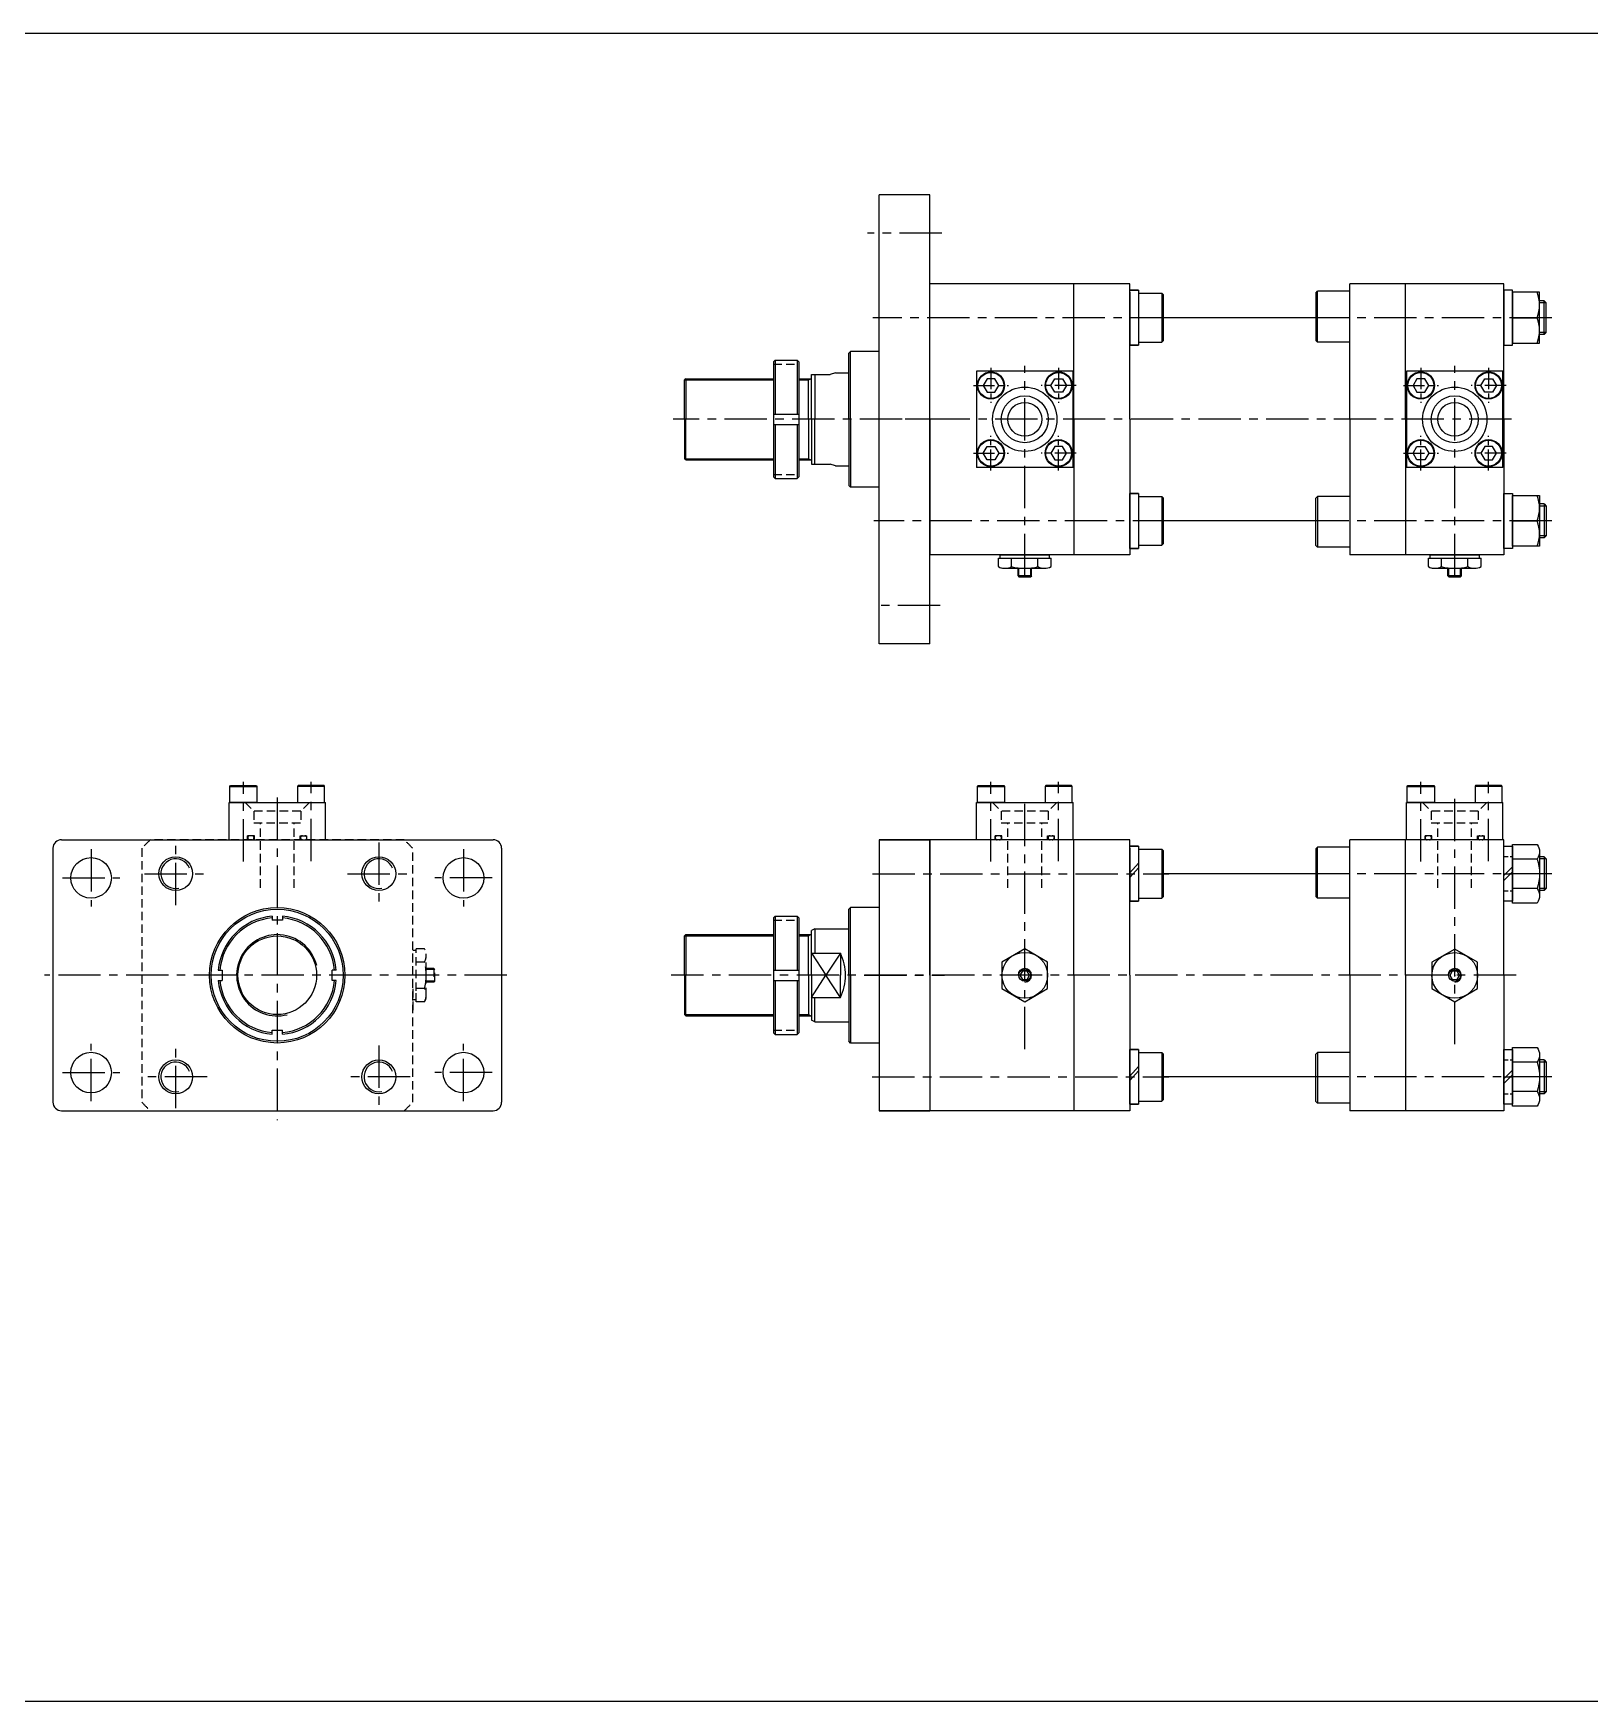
# Model space of a CAD drawing. Extents: x -819 to 9283, y 0 to 5329.
# Drawn here: x 3441 to 4360, y 3208 to 4193 of the extents above; entities that cross this region are included whole.
import ezdxf

# ---------------------------------------------------------------- set-up
doc = ezdxf.new("R2010")
doc.units = 0
doc.header["$LTSCALE"] = 10
doc.header["$MEASUREMENT"] = 0
for name, pattern in [('CENTER', [2, 1.25, -0.25, 0.25, -0.25]), ('CENTERX2', [4, 2.5, -0.5, 0.5, -0.5]), ('HIDDEN', [0.375, 0.25, -0.125]), ('HIDDENX2', [0.75, 0.5, -0.25])]:
    doc.linetypes.add(name, pattern=pattern)
doc.layers.get('0').update_dxf_attribs({"linetype": 'CONTINUOUS'})
doc.layers.get('DEFPOINTS').update_dxf_attribs({"linetype": 'CONTINUOUS'})
for name, color, linetype in [('CEN', 1, 'CENTERX2'), ('CENTER', 1, 'CENTER'), ('HID', 2, 'HIDDENX2'), ('HIDDEN', 2, 'HIDDEN'), ('ML', 7, 'CONTINUOUS')]:
    doc.layers.add(name, color=color, linetype=linetype)

msp = doc.modelspace()

# ---------------------------------------------------------------- linework, layer by layer
for p, q in [((5585.06, 4193.45), (0, 4193.45)), ((5585.06, 3208.25), (0, 3208.25))]:
    msp.add_line(p, q)
at = {"color": 7, "linetype": 'Continuous'}
for p, q in [((4010.69, 3878.51), (4010.69, 3883.53)), ((4010.69, 3883.53), (4017.02, 3883.53)), ((4011.69, 3883.53), (4011.69, 3885.53)), ((4011.69, 3885.53), (4040.86, 3885.53)), ((4017.02, 3883.53), (4041.86, 3883.53)), ((4018.48, 3878.51), (4018.48, 3883.53)), ((4034.07, 3878.51), (4034.07, 3883.53)), ((4040.86, 3883.53), (4040.86, 3885.53)), ((4041.86, 3878.51), (4041.86, 3883.53)), ((4264.69, 3878.51), (4264.69, 3883.53)), ((4264.69, 3883.53), (4271.02, 3883.53)), ((4265.69, 3883.53), (4265.69, 3885.53)), ((4265.69, 3885.53), (4294.86, 3885.53)), ((4271.02, 3883.53), (4295.86, 3883.53)), ((4272.48, 3878.51), (4272.48, 3883.53)), ((4288.07, 3878.51), (4288.07, 3883.53)), ((4294.86, 3883.53), (4294.86, 3885.53)), ((4295.86, 3878.51), (4295.86, 3883.53)), ((4013.86, 3877.53), (4038.69, 3877.53)), ((4022.27, 3877.78), (4022.27, 3877.79)), ((4022.27, 3873.03), (4022.27, 3877.53)), ((4022.27, 3873.03), (4022.77, 3872.53)), ((4030.27, 3873.03), (4022.27, 3873.03)), ((4022.77, 3872.53), (4029.77, 3872.53)), ((4030.27, 3873.03), (4029.77, 3872.53)), ((4030.27, 3873.03), (4030.27, 3877.53)), ((4267.86, 3877.53), (4292.69, 3877.53)), ((4276.27, 3877.78), (4276.27, 3877.79)), ((4276.27, 3873.03), (4276.27, 3877.53)), ((4276.27, 3873.03), (4276.77, 3872.53)), ((4284.27, 3873.03), (4276.27, 3873.03)), ((4276.77, 3872.53), (4283.77, 3872.53)), ((4284.27, 3873.03), (4283.77, 3872.53)), ((4284.27, 3873.03), (4284.27, 3877.53))]:
    msp.add_line(p, q, dxfattribs=at)
for points in [[(4012.77, 3629.41), (4026.27, 3621.61), (4039.77, 3629.41), (4039.77, 3645), (4026.27, 3652.79), (4012.77, 3645)], [(4266.77, 3629.33), (4280.27, 3621.53), (4293.77, 3629.33), (4293.77, 3644.92), (4280.27, 3652.71), (4266.77, 3644.92)], [(4024.83, 3639.7), (4023.39, 3637.2), (4024.83, 3634.7), (4027.72, 3634.7), (4029.16, 3637.2), (4027.72, 3639.7)], [(4278.83, 3639.62), (4277.39, 3637.12), (4278.83, 3634.62), (4281.72, 3634.62), (4283.16, 3637.12), (4281.72, 3639.62)]]:
    msp.add_lwpolyline(points, close=True, dxfattribs=at)
for centre, radius in [((4026.27, 3637.2), 13.5), ((4280.27, 3637.12), 13.5), ((4026.27, 3637.2), 3.5), ((4280.27, 3637.12), 3.5)]:
    msp.add_circle(centre, radius, dxfattribs=at)
for centre, radius, start, end in [((4013.86, 3883.15), 5.62, 235.61575, 270), ((4014.58, 3885.75), 8.22, 241.70064, 298.29936), ((4026.27, 3908.88), 31.35, 255.61718, 270.01407), ((4026.28, 3908.88), 31.35, 269.98593, 284.38282), ((4037.97, 3885.75), 8.22, 241.70064, 298.29936), ((4267.86, 3883.15), 5.62, 235.61575, 270), ((4268.58, 3885.75), 8.22, 241.70064, 298.29936), ((4280.27, 3908.88), 31.35, 255.61718, 270.01407), ((4280.28, 3908.88), 31.35, 269.98593, 284.38282), ((4291.97, 3885.75), 8.22, 241.70064, 298.29936)]:
    msp.add_arc(centre, radius, start, end, dxfattribs=at)
at = {"layer": 'CEN'}
for p, q in [((3977.27, 4075.53), (3933.35, 4075.53)), ((4113.59, 4025.53), (3936.53, 4025.53)), ((4337.7, 4025.53), (4189.53, 4025.53)), ((4026.27, 3872.98), (4026.27, 3997.08)), ((4280.27, 3872.98), (4280.27, 3997.08)), ((4313.86, 3965.53), (3818.6, 3965.53)), ((3980.52, 3965.53), (3930.65, 3965.53)), ((4115.02, 3905.53), (3937.1, 3905.53)), ((4337.7, 3905.53), (4189.53, 3905.53)), ((3976.35, 3855.53), (3936.55, 3855.53)), ((3564.67, 3704.38), (3564.67, 3751.47)), ((3604.67, 3704.65), (3604.67, 3751.47)), ((4006.27, 3704.38), (4006.27, 3751.47)), ((4046.27, 3704.65), (4046.27, 3751.47)), ((4260.27, 3704.38), (4260.27, 3751.47)), ((4300.27, 3704.65), (4300.27, 3751.47)), ((3584.67, 3742.11), (3584.67, 3551.61)), ((4026.27, 3593.48), (4026.27, 3742.47)), ((4280.27, 3596.47), (4280.27, 3742.47)), ((3524.67, 3678.7), (3524.67, 3715.71)), ((3644.67, 3715.71), (3644.67, 3678.7)), ((3474.67, 3711.64), (3474.67, 3677.76)), ((3694.67, 3711.64), (3694.67, 3677.76)), ((3457.73, 3694.7), (3491.61, 3694.7)), ((3506.17, 3697.2), (3543.18, 3697.2)), ((3626.17, 3697.2), (3663.18, 3697.2)), ((3711.61, 3694.7), (3677.73, 3694.7)), ((3936.27, 3697.2), (4111.47, 3697.2)), ((4337.7, 3697.2), (4189.53, 3697.2)), ((3720.33, 3637.2), (3447.14, 3637.2)), ((4316.53, 3637.2), (3817.34, 3637.2)), ((3931.35, 3637.2), (3978.86, 3637.2)), ((4280.27, 3637.2), (4280.27, 3637.28)), ((4280.27, 3637.2), (4280.27, 3637.12)), ((3474.67, 3562.76), (3474.67, 3596.64)), ((3694.67, 3562.76), (3694.67, 3596.64)), ((3524.67, 3558.7), (3524.67, 3595.71)), ((3644.67, 3595.71), (3644.67, 3558.7)), ((3457.73, 3579.7), (3491.61, 3579.7)), ((3543.18, 3577.2), (3506.17, 3577.2)), ((3663.18, 3577.2), (3626.17, 3577.2)), ((3711.61, 3579.7), (3677.73, 3579.7)), ((3936.07, 3577.2), (4111.47, 3577.2)), ((4337.7, 3577.2), (4189.53, 3577.2))]:
    msp.add_line(p, q, dxfattribs=at)
at = {"layer": 'CENTER'}
for p, q in [((4330.46, 4025.53), (4314.28, 4025.53)), ((4006.27, 3995.84), (4006.27, 3975.22)), ((4046.27, 3995.84), (4046.27, 3975.22)), ((4260.27, 3995.84), (4260.27, 3975.22)), ((4300.27, 3995.84), (4300.27, 3975.22)), ((3995.96, 3985.53), (4016.59, 3985.53)), ((4056.59, 3985.53), (4035.96, 3985.53)), ((4249.96, 3985.53), (4270.59, 3985.53)), ((4310.59, 3985.53), (4289.96, 3985.53)), ((4006.27, 3935.22), (4006.27, 3955.84)), ((4046.27, 3935.22), (4046.27, 3955.84)), ((4260.27, 3935.22), (4260.27, 3955.84)), ((4300.27, 3935.22), (4300.27, 3955.84)), ((3995.96, 3945.53), (4016.59, 3945.53)), ((4056.59, 3945.53), (4035.96, 3945.53)), ((4249.96, 3945.53), (4270.59, 3945.53)), ((4310.59, 3945.53), (4289.96, 3945.53)), ((4330.46, 3905.53), (4314.28, 3905.53)), ((4309.18, 3697.2), (4314.46, 3697.2)), ((4330.46, 3697.2), (4314.28, 3697.2)), ((4309.18, 3577.2), (4314.46, 3577.2)), ((4330.46, 3577.2), (4314.28, 3577.2))]:
    msp.add_line(p, q, dxfattribs=at)
at = {"layer": 'DEFPOINTS', "color": 0, "linetype": 'ByBlock'}
msp.add_point((3900.27, 3610.7), dxfattribs=at)
at = {"layer": 'HID'}
for p, q in [((3877.74, 3998.03), (3892.74, 3998.03)), ((3877.74, 3933.03), (3892.74, 3933.03)), ((3565.67, 3739.2), (3570.82, 3734.05)), ((3598.52, 3734.05), (3570.82, 3734.05)), ((3570.82, 3734.05), (3570.82, 3727.2)), ((3603.67, 3739.2), (3598.52, 3734.05)), ((3598.52, 3734.05), (3598.52, 3727.2)), ((4007.27, 3739.2), (4012.42, 3734.05)), ((4040.12, 3734.05), (4012.42, 3734.05)), ((4012.42, 3734.05), (4012.42, 3727.2)), ((4045.27, 3739.2), (4040.12, 3734.05)), ((4040.12, 3734.05), (4040.12, 3727.2)), ((4261.27, 3739.2), (4266.42, 3734.05)), ((4294.12, 3734.05), (4266.42, 3734.05)), ((4266.42, 3734.05), (4266.42, 3727.2)), ((4299.27, 3739.2), (4294.12, 3734.05)), ((4294.12, 3734.05), (4294.12, 3727.2)), ((3570.82, 3727.2), (3598.52, 3727.2)), ((3574.67, 3688.87), (3574.67, 3727.2)), ((3594.67, 3688.87), (3594.67, 3727.2)), ((4012.42, 3727.2), (4040.12, 3727.2)), ((4016.27, 3688.87), (4016.27, 3727.2)), ((4036.27, 3688.87), (4036.27, 3727.2)), ((4266.42, 3727.2), (4294.12, 3727.2)), ((4270.27, 3688.87), (4270.27, 3727.2)), ((4290.27, 3688.87), (4290.27, 3727.2)), ((3659.64, 3717.2), (3509.7, 3717.2)), ((3567.17, 3717.2), (3567.17, 3719.6)), ((3571.17, 3719.6), (3567.17, 3719.6)), ((3571.17, 3717.2), (3571.17, 3719.6)), ((3598.17, 3717.2), (3598.17, 3719.6)), ((3598.17, 3719.6), (3602.17, 3719.6)), ((3602.17, 3717.2), (3602.17, 3719.6)), ((4008.77, 3717.2), (4008.77, 3719.6)), ((4012.77, 3719.6), (4008.77, 3719.6)), ((4012.77, 3717.2), (4012.77, 3719.6)), ((4039.77, 3717.2), (4039.77, 3719.6)), ((4039.77, 3719.6), (4043.77, 3719.6)), ((4043.77, 3717.2), (4043.77, 3719.6)), ((4262.77, 3717.2), (4262.77, 3719.6)), ((4266.77, 3719.6), (4262.77, 3719.6)), ((4266.77, 3717.2), (4266.77, 3719.6)), ((4293.77, 3717.2), (4293.77, 3719.6)), ((4293.77, 3719.6), (4297.77, 3719.6)), ((4297.77, 3717.2), (4297.77, 3719.6)), ((3504.67, 3712.17), (3504.67, 3562.23)), ((3664.67, 3562.23), (3664.67, 3712.17)), ((3877.74, 3669.7), (3892.74, 3669.7)), ((3664.67, 3622.61), (3664.67, 3651.79)), ((3666.67, 3651.79), (3664.67, 3651.79)), ((3671.69, 3652.79), (3666.67, 3652.79)), ((3666.67, 3627.95), (3666.67, 3652.79)), ((3672.67, 3624.79), (3672.67, 3649.62)), ((3671.69, 3645), (3666.67, 3645)), ((3677.17, 3641.2), (3672.42, 3641.2)), ((3677.67, 3640.7), (3672.48, 3640.7)), ((3677.17, 3641.2), (3677.67, 3640.7)), ((3677.17, 3641.2), (3677.17, 3633.2)), ((3677.67, 3633.7), (3677.67, 3640.7)), ((3664.67, 3629.15), (3664.67, 3615.2)), ((3664.67, 3629.15), (3664.67, 3615.2)), ((3671.69, 3629.41), (3666.67, 3629.41)), ((3666.67, 3621.61), (3666.67, 3627.95)), ((3677.17, 3633.2), (3672.41, 3633.2)), ((3677.67, 3633.7), (3672.47, 3633.7)), ((3677.17, 3633.2), (3677.67, 3633.7)), ((3666.67, 3622.61), (3664.67, 3622.61)), ((3671.69, 3621.61), (3666.67, 3621.61)), ((3877.74, 3604.7), (3892.74, 3604.7)), ((3509.7, 3557.2), (3659.64, 3557.2))]:
    msp.add_line(p, q, dxfattribs=at)
for centre, radius, start, end in [((3584.67, 3637.2), 109.64, 133.14042, 136.85958), ((3568.4, 3718.4), 1.2, 90, 270), ((3569.74, 3718.4), 1.2, 270, 90), ((3599.6, 3718.4), 1.2, 90, 270), ((3600.94, 3718.4), 1.2, 270, 90), ((3584.67, 3637.2), 109.64, 43.14042, 46.85958), ((4010.01, 3718.4), 1.2, 90, 270), ((4011.35, 3718.4), 1.2, 270, 90), ((4041.2, 3718.4), 1.2, 90, 270), ((4042.54, 3718.4), 1.2, 270, 90), ((4264.01, 3718.4), 1.2, 90, 270), ((4265.35, 3718.4), 1.2, 270, 90), ((4295.2, 3718.4), 1.2, 90, 270), ((4296.54, 3718.4), 1.2, 270, 90), ((3664.45, 3648.89), 8.22, 331.70064, 28.29936), ((3641.32, 3637.21), 31.35, 359.98593, 14.38282), ((3641.32, 3637.19), 31.35, 345.61718, 0.01407), ((3664.45, 3625.51), 8.22, 331.70064, 28.29936), ((3667.05, 3624.79), 5.62, 325.61575, 0), ((3584.67, 3637.2), 109.64, 223.14042, 226.85958), ((3584.67, 3637.2), 109.64, 313.14042, 316.85958)]:
    msp.add_arc(centre, radius, start, end, dxfattribs=at)
at = {"layer": 'HIDDEN'}
for p, q in [((4309.27, 3707.3), (4314.37, 3707.3)), ((4309.27, 3687.1), (4314.37, 3687.1)), ((4309.27, 3587.3), (4314.37, 3587.3)), ((4309.27, 3567.1), (4314.37, 3567.1))]:
    msp.add_line(p, q, dxfattribs=at)
at = {"layer": 'ML'}
for p, q in [((3970.27, 4098.03), (3940.27, 4098.03)), ((3940.27, 3833.03), (3940.27, 4098.03)), ((3970.27, 3833.03), (3970.27, 4098.03)), ((3970.27, 3965.53), (3970.27, 4045.53)), ((4088.27, 4045.53), (3970.27, 4045.53)), ((4055.27, 3965.53), (4055.27, 4045.53)), ((4088.27, 3965.53), (4088.27, 4045.53)), ((4088.27, 4009.33), (4088.27, 4041.73)), ((4088.27, 4041.73), (4093.37, 4041.73)), ((4093.37, 4041.73), (4088.27, 4041.73)), ((4088.27, 4041.73), (4093.37, 4041.73)), ((4088.27, 4041.73), (4093.37, 4041.73)), ((4088.27, 4040.53), (4088.27, 4010.53)), ((4088.27, 4039.95), (4088.27, 4009.95)), ((4088.27, 4039.95), (4088.27, 4009.95)), ((4093.37, 4041.73), (4093.37, 4009.33)), ((4093.37, 4039.95), (4107.27, 4039.95)), ((4107.27, 4039.95), (4107.27, 4011.11)), ((4108.27, 4038.95), (4107.27, 4039.95)), ((4198.27, 4040.11), (4199.27, 4041.11)), ((4198.27, 4040.11), (4198.27, 4012.11)), ((4218.27, 4041.11), (4199.27, 4041.11)), ((4199.27, 4011.11), (4199.27, 4041.11)), ((4218.27, 3965.53), (4218.27, 4045.53)), ((4309.27, 4045.53), (4218.27, 4045.53)), ((4309.27, 4045.53), (4218.27, 4045.53)), ((4251.27, 3965.53), (4251.27, 4045.53)), ((4309.27, 3965.53), (4309.27, 4045.53)), ((4309.27, 4041.73), (4309.27, 4009.33)), ((4314.37, 4041.73), (4309.27, 4041.73)), ((4314.37, 4009.33), (4314.37, 4041.73)), ((4314.37, 4040.53), (4314.37, 4010.53)), ((4330.37, 4040.53), (4314.37, 4040.53)), ((4330.37, 4010.53), (4330.37, 4040.53)), ((4108.27, 4012.11), (4108.27, 4038.95)), ((4333.02, 4035.53), (4330.37, 4035.53)), ((4333.02, 4015.53), (4333.02, 4035.53)), ((4333.02, 4035.53), (4334.27, 4034.28)), ((4334.27, 4016.78), (4334.27, 4034.28)), ((4198.27, 4025.53), (4113.37, 4025.53)), ((4314.37, 4025.53), (4329.03, 4025.53)), ((4093.37, 4011.11), (4107.27, 4011.11)), ((4108.27, 4012.11), (4107.27, 4011.11)), ((4198.27, 4012.11), (4199.27, 4011.11)), ((4218.27, 4011.11), (4199.27, 4011.11)), ((4314.37, 4010.53), (4330.37, 4010.53)), ((4333.02, 4015.53), (4330.37, 4015.53)), ((4333.02, 4015.53), (4334.27, 4016.78)), ((3878.74, 4000.53), (3877.74, 3999.53)), ((3878.74, 4000.53), (3878.74, 3968.53)), ((3878.74, 4000.53), (3891.74, 4000.53)), ((3891.74, 4000.53), (3891.74, 3968.53)), ((3891.74, 4000.53), (3892.74, 3999.53)), ((3923.27, 4005.53), (3922.27, 4004.53)), ((3922.27, 3965.53), (3922.27, 4004.53)), ((3922.27, 3965.53), (3922.27, 4004.53)), ((3923.27, 3965.53), (3923.27, 4005.53)), ((3940.27, 4005.53), (3923.27, 4005.53)), ((3923.27, 3965.53), (3923.27, 4005.53)), ((4093.37, 4009.33), (4088.27, 4009.33)), ((4088.27, 4009.33), (4093.37, 4009.33)), ((4088.27, 4009.33), (4093.37, 4009.33)), ((4088.27, 4009.33), (4093.37, 4009.33)), ((4093.37, 4009.33), (4088.27, 4009.33)), ((4088.27, 4009.33), (4093.37, 4009.33)), ((4088.27, 4009.33), (4093.37, 4009.33)), ((4309.27, 4009.33), (4314.37, 4009.33)), ((3877.74, 3999.53), (3877.74, 3931.53)), ((3892.74, 3999.53), (3892.74, 3931.53)), ((3900.27, 3965.53), (3900.27, 3992.03)), ((3900.27, 3992.03), (3911.38, 3992.03)), ((3902.27, 3992.03), (3902.27, 3965.53)), ((3914.38, 3993.03), (3911.38, 3992.03)), ((3914.38, 3993.03), (3922.27, 3993.03)), ((4054.77, 3994.03), (3997.77, 3994.03)), ((3997.77, 3994.03), (3997.77, 3937.03)), ((4054.77, 3937.03), (4054.77, 3994.03)), ((4308.77, 3994.03), (4251.77, 3994.03)), ((4251.77, 3994.03), (4251.77, 3937.03)), ((4308.77, 3937.03), (4308.77, 3994.03)), ((3826.02, 3989.53), (3825.27, 3988.78)), ((3825.27, 3965.53), (3825.27, 3988.78)), ((3826.02, 3989.53), (3826.02, 3965.53)), ((3826.02, 3989.53), (3877.74, 3989.53)), ((3892.74, 3989.53), (3900.27, 3989.53)), ((3898.59, 3965.53), (3898.59, 3989.53)), ((3825.27, 3965.53), (3825.27, 3942.28)), ((3826.02, 3941.53), (3826.02, 3965.53)), ((3877.74, 3968.53), (3892.74, 3968.53)), ((3877.74, 3962.53), (3892.74, 3962.53)), ((3878.74, 3962.53), (3878.74, 3930.53)), ((3891.74, 3962.53), (3891.74, 3930.53)), ((3898.59, 3965.53), (3898.59, 3941.53)), ((3900.27, 3965.53), (3900.27, 3939.03)), ((3902.27, 3939.03), (3902.27, 3965.53)), ((3922.27, 3965.53), (3922.27, 3926.53)), ((3922.27, 3965.53), (3922.27, 3926.53)), ((3923.27, 3965.53), (3923.27, 3925.53)), ((3923.27, 3965.53), (3923.27, 3925.53)), ((3970.27, 3965.53), (3970.27, 3885.53)), ((4055.27, 3965.53), (4055.27, 3885.53)), ((4088.27, 3965.53), (4088.27, 3885.53)), ((4218.27, 3965.53), (4218.27, 3885.53)), ((4251.27, 3965.53), (4251.27, 3885.53)), ((4309.27, 3965.53), (4309.27, 3885.53)), ((3826.02, 3941.53), (3825.27, 3942.28)), ((3826.02, 3941.53), (3877.74, 3941.53)), ((3892.74, 3941.53), (3900.27, 3941.53)), ((3877.74, 3931.53), (3878.74, 3930.53)), ((3892.74, 3931.53), (3891.74, 3930.53)), ((3900.27, 3939.03), (3911.38, 3939.03)), ((3914.38, 3938.03), (3911.38, 3939.03)), ((3914.38, 3938.03), (3922.27, 3938.03)), ((3914.38, 3938.03), (3922.27, 3938.03)), ((4054.77, 3937.03), (3997.77, 3937.03)), ((4308.77, 3937.03), (4251.77, 3937.03)), ((3878.74, 3930.53), (3891.74, 3930.53)), ((3923.27, 3925.53), (3922.27, 3926.53)), ((3940.27, 3925.53), (3923.27, 3925.53)), ((4088.27, 3889.33), (4088.27, 3921.73)), ((4088.27, 3921.73), (4093.37, 3921.73)), ((4093.37, 3921.73), (4088.27, 3921.73)), ((4088.27, 3921.73), (4093.37, 3921.73)), ((4088.27, 3921.73), (4093.37, 3921.73)), ((4093.37, 3921.73), (4093.37, 3889.33)), ((4309.27, 3921.73), (4314.37, 3921.73)), ((4309.27, 3889.33), (4309.27, 3921.73)), ((4314.37, 3921.73), (4314.37, 3889.33)), ((4088.27, 3920.53), (4088.27, 3890.53)), ((4088.27, 3919.95), (4088.27, 3889.95)), ((4088.27, 3919.95), (4088.27, 3889.95)), ((4093.37, 3919.95), (4107.27, 3919.95)), ((4107.27, 3919.95), (4107.27, 3891.11)), ((4108.27, 3918.95), (4107.27, 3919.95)), ((4108.27, 3892.11), (4108.27, 3918.95)), ((4198.27, 3918.95), (4199.27, 3919.95)), ((4198.27, 3890.95), (4198.27, 3918.95)), ((4218.27, 3919.95), (4199.27, 3919.95)), ((4199.27, 3919.95), (4199.27, 3889.95)), ((4314.37, 3920.53), (4330.37, 3920.53)), ((4314.37, 3890.53), (4314.37, 3920.53)), ((4330.37, 3920.53), (4330.37, 3890.53)), ((4333.02, 3915.53), (4330.37, 3915.53)), ((4333.02, 3915.53), (4334.27, 3914.28)), ((4333.02, 3915.53), (4333.02, 3895.53)), ((4334.27, 3914.28), (4334.27, 3896.78)), ((4198.27, 3905.53), (4108.27, 3905.53)), ((4314.37, 3905.53), (4329.03, 3905.53)), ((4108.27, 3892.11), (4107.27, 3891.11)), ((4333.02, 3895.53), (4330.37, 3895.53)), ((4333.02, 3895.53), (4334.27, 3896.78)), ((4088.27, 3885.53), (3970.27, 3885.53)), ((4093.37, 3889.33), (4088.27, 3889.33)), ((4088.27, 3889.33), (4093.37, 3889.33)), ((4088.27, 3889.33), (4093.37, 3889.33)), ((4088.27, 3889.33), (4093.37, 3889.33)), ((4093.37, 3889.33), (4088.27, 3889.33)), ((4088.27, 3889.33), (4093.37, 3889.33)), ((4088.27, 3889.33), (4093.37, 3889.33)), ((4093.37, 3891.11), (4107.27, 3891.11)), ((4198.27, 3890.95), (4199.27, 3889.95)), ((4218.27, 3889.95), (4199.27, 3889.95)), ((4309.27, 3885.53), (4218.27, 3885.53)), ((4314.37, 3889.33), (4309.27, 3889.33)), ((4330.37, 3890.53), (4314.37, 3890.53)), ((3970.27, 3833.03), (3940.27, 3833.03)), ((3556.67, 3748.6), (3557.02, 3749.2)), ((3556.67, 3748.6), (3572.67, 3748.6)), ((3556.67, 3739.2), (3556.67, 3748.6)), ((3557.02, 3749.2), (3572.33, 3749.2)), ((3572.33, 3749.2), (3572.67, 3748.6)), ((3572.67, 3748.6), (3572.67, 3739.2)), ((3597.02, 3749.2), (3596.67, 3748.6)), ((3612.67, 3748.6), (3596.67, 3748.6)), ((3596.67, 3748.6), (3596.67, 3739.2)), ((3612.33, 3749.2), (3597.02, 3749.2)), ((3612.67, 3748.6), (3612.33, 3749.2)), ((3612.67, 3739.2), (3612.67, 3748.6)), ((3998.27, 3748.6), (3998.62, 3749.2)), ((3998.27, 3748.6), (4014.27, 3748.6)), ((3998.27, 3739.2), (3998.27, 3748.6)), ((3998.62, 3749.2), (4013.93, 3749.2)), ((4013.93, 3749.2), (4014.27, 3748.6)), ((4014.27, 3748.6), (4014.27, 3739.2)), ((4038.62, 3749.2), (4038.27, 3748.6)), ((4054.27, 3748.6), (4038.27, 3748.6)), ((4038.27, 3748.6), (4038.27, 3739.2)), ((4053.93, 3749.2), (4038.62, 3749.2)), ((4054.27, 3748.6), (4053.93, 3749.2)), ((4054.27, 3739.2), (4054.27, 3748.6)), ((4252.27, 3748.6), (4252.62, 3749.2)), ((4252.27, 3748.6), (4268.27, 3748.6)), ((4252.27, 3739.2), (4252.27, 3748.6)), ((4252.62, 3749.2), (4267.93, 3749.2)), ((4267.93, 3749.2), (4268.27, 3748.6)), ((4268.27, 3748.6), (4268.27, 3739.2)), ((4292.62, 3749.2), (4292.27, 3748.6)), ((4308.27, 3748.6), (4292.27, 3748.6)), ((4292.27, 3748.6), (4292.27, 3739.2)), ((4307.93, 3749.2), (4292.62, 3749.2)), ((4308.27, 3748.6), (4307.93, 3749.2)), ((4308.27, 3739.2), (4308.27, 3748.6)), ((3556.17, 3739.2), (3613.17, 3739.2)), ((3556.17, 3717.2), (3556.17, 3739.2)), ((3572.67, 3739.2), (3556.67, 3739.2)), ((3613.17, 3717.2), (3613.17, 3739.2)), ((3997.77, 3739.2), (4054.77, 3739.2)), ((3997.77, 3717.2), (3997.77, 3739.2)), ((4014.27, 3739.2), (3998.27, 3739.2)), ((4054.77, 3717.2), (4054.77, 3739.2)), ((4251.77, 3739.2), (4308.77, 3739.2)), ((4251.77, 3717.2), (4251.77, 3739.2)), ((4268.27, 3739.2), (4252.27, 3739.2)), ((4308.77, 3717.2), (4308.77, 3739.2)), ((3457.17, 3717.2), (3712.17, 3717.2)), ((4088.27, 3717.2), (3940.27, 3717.2)), ((3940.27, 3717.2), (3940.27, 3557.2)), ((3940.27, 3717.2), (3970.27, 3717.2)), ((3970.27, 3637.2), (3970.27, 3717.2)), ((3970.27, 3717.2), (3970.27, 3557.2)), ((4055.27, 3637.2), (4055.27, 3717.2)), ((4088.27, 3637.2), (4088.27, 3717.2)), ((4309.27, 3717.2), (4218.27, 3717.2)), ((4218.27, 3637.2), (4218.27, 3717.2)), ((4309.27, 3717.2), (4218.27, 3717.2)), ((4251.27, 3637.2), (4251.27, 3717.2)), ((4309.27, 3637.2), (4309.27, 3717.2)), ((3452.17, 3712.2), (3452.17, 3562.2)), ((3717.17, 3712.2), (3717.17, 3562.2)), ((4088.27, 3681), (4088.27, 3713.4)), ((4088.27, 3713.4), (4093.37, 3713.4)), ((4093.37, 3713.4), (4088.27, 3713.4)), ((4088.27, 3713.4), (4093.37, 3713.4)), ((4088.27, 3713.4), (4093.37, 3713.4)), ((4088.27, 3712.2), (4088.27, 3682.2)), ((4088.27, 3711.62), (4088.27, 3681.62)), ((4088.27, 3711.62), (4088.27, 3681.62)), ((4088.27, 3711.62), (4088.27, 3681.62)), ((4088.27, 3711.62), (4088.27, 3681.62)), ((4093.37, 3713.4), (4093.37, 3681)), ((4093.37, 3711.62), (4107.27, 3711.62)), ((4107.27, 3711.62), (4107.27, 3682.78)), ((4108.27, 3710.62), (4107.27, 3711.62)), ((4108.27, 3683.78), (4108.27, 3710.62)), ((4198.27, 3711.78), (4199.27, 3712.78)), ((4198.27, 3711.78), (4198.27, 3683.78)), ((4218.27, 3712.78), (4199.27, 3712.78)), ((4199.27, 3682.78), (4199.27, 3712.78)), ((4329.03, 3705.86), (4314.37, 3705.86)), ((4330.37, 3710.19), (4330.37, 3684.21)), ((4333.02, 3707.2), (4330.37, 3707.2)), ((4333.02, 3707.2), (4333.02, 3687.2)), ((4333.02, 3707.2), (4334.27, 3705.95)), ((4334.27, 3705.95), (4334.27, 3688.45)), ((4093.37, 3703.38), (4088.27, 3697.63)), ((4093.37, 3700.73), (4088.27, 3694.98)), ((4198.27, 3697.2), (4108.27, 3697.2)), ((4309.27, 3696.1), (4314.37, 3701.2)), ((4309.27, 3693.21), (4314.37, 3698.31)), ((4329.03, 3688.54), (4314.37, 3688.54)), ((4333.02, 3687.2), (4330.37, 3687.2)), ((4333.02, 3687.2), (4334.27, 3688.45)), ((3923.27, 3677.2), (3922.27, 3676.2)), ((3922.27, 3637.2), (3922.27, 3676.2)), ((3940.27, 3677.2), (3923.27, 3677.2)), ((3923.27, 3637.2), (3923.27, 3677.2)), ((4093.37, 3681), (4088.27, 3681)), ((4088.27, 3681), (4093.37, 3681)), ((4088.27, 3681), (4093.37, 3681)), ((4088.27, 3681), (4093.37, 3681)), ((4093.37, 3681), (4088.27, 3681)), ((4088.27, 3681), (4093.37, 3681)), ((4088.27, 3681), (4093.37, 3681)), ((4093.37, 3682.78), (4107.27, 3682.78)), ((4108.27, 3683.78), (4107.27, 3682.78)), ((4198.27, 3683.78), (4199.27, 3682.78)), ((4218.27, 3682.78), (4199.27, 3682.78)), ((3581.67, 3672.07), (3581.67, 3669.7)), ((3587.67, 3669.7), (3581.67, 3669.7)), ((3587.67, 3672.07), (3587.67, 3669.7)), ((3878.74, 3672.2), (3877.74, 3671.2)), ((3877.74, 3671.2), (3877.74, 3603.2)), ((3878.74, 3672.2), (3891.74, 3672.2)), ((3878.74, 3672.2), (3878.74, 3640.2)), ((3891.74, 3672.2), (3892.74, 3671.2)), ((3891.74, 3672.2), (3891.74, 3640.2)), ((3892.74, 3671.2), (3892.74, 3603.2)), ((3826.02, 3661.2), (3825.27, 3660.45)), ((3825.27, 3637.2), (3825.27, 3660.45)), ((3826.02, 3661.2), (3877.74, 3661.2)), ((3826.02, 3661.2), (3826.02, 3637.2)), ((3892.74, 3661.2), (3900.27, 3661.2)), ((3898.59, 3637.2), (3898.59, 3661.2)), ((3902.27, 3664.7), (3900.27, 3663.7)), ((3900.27, 3637.2), (3900.27, 3663.7)), ((3902.27, 3664.7), (3902.27, 3650.33)), ((3902.27, 3664.7), (3922.27, 3664.7)), ((3900.27, 3650.33), (3917.38, 3650.33)), ((3917.38, 3650.33), (3917.38, 3637.2)), ((3549.8, 3640.2), (3552.17, 3640.2)), ((3552.17, 3640.2), (3552.17, 3634.2)), ((3619.54, 3640.2), (3617.17, 3640.2)), ((3617.17, 3634.2), (3617.17, 3640.2)), ((3825.27, 3637.2), (3825.27, 3613.95)), ((3826.02, 3613.2), (3826.02, 3637.2)), ((3877.74, 3640.2), (3892.74, 3640.2)), ((3898.59, 3637.2), (3898.59, 3613.2)), ((3900.27, 3637.2), (3900.27, 3610.7)), ((3917.38, 3624.08), (3917.38, 3637.2)), ((3922.27, 3637.2), (3922.27, 3598.2)), ((3923.27, 3637.2), (3923.27, 3597.2)), ((3970.27, 3637.2), (3970.27, 3557.2)), ((4055.27, 3637.2), (4055.27, 3557.2)), ((4088.27, 3637.2), (4088.27, 3557.2)), ((4218.27, 3637.2), (4218.27, 3557.2)), ((4251.27, 3637.2), (4251.27, 3557.2)), ((4309.27, 3637.2), (4309.27, 3557.2)), ((3549.8, 3634.2), (3552.17, 3634.2)), ((3619.54, 3634.2), (3617.17, 3634.2)), ((3877.74, 3634.2), (3892.74, 3634.2)), ((3878.74, 3634.2), (3878.74, 3602.2)), ((3891.74, 3634.2), (3891.74, 3602.2)), ((3900.27, 3624.08), (3917.38, 3624.08)), ((3902.27, 3609.7), (3902.27, 3624.08)), ((3826.02, 3613.2), (3825.27, 3613.95)), ((3826.02, 3613.2), (3877.74, 3613.2)), ((3892.74, 3613.2), (3900.27, 3613.2)), ((3902.27, 3609.7), (3900.27, 3610.7)), ((3902.27, 3609.7), (3922.27, 3609.7)), ((3581.67, 3602.33), (3581.67, 3604.7)), ((3581.67, 3604.7), (3587.67, 3604.7)), ((3587.67, 3602.33), (3587.67, 3604.7)), ((3877.74, 3603.2), (3878.74, 3602.2)), ((3878.74, 3602.2), (3891.74, 3602.2)), ((3892.74, 3603.2), (3891.74, 3602.2)), ((3923.27, 3597.2), (3922.27, 3598.2)), ((3940.27, 3597.2), (3923.27, 3597.2)), ((4088.27, 3561), (4088.27, 3593.4)), ((4088.27, 3593.4), (4093.37, 3593.4)), ((4093.37, 3593.4), (4088.27, 3593.4)), ((4088.27, 3593.4), (4093.37, 3593.4)), ((4088.27, 3593.4), (4093.37, 3593.4)), ((4088.27, 3592.2), (4088.27, 3562.2)), ((4088.27, 3591.62), (4088.27, 3561.62)), ((4088.27, 3591.62), (4088.27, 3561.62)), ((4088.27, 3591.62), (4088.27, 3561.62)), ((4093.37, 3593.4), (4093.37, 3561)), ((4093.37, 3591.62), (4107.27, 3591.62)), ((4093.37, 3591.62), (4107.27, 3591.62)), ((4107.27, 3591.62), (4107.27, 3562.78)), ((4108.27, 3590.62), (4107.27, 3591.62)), ((4107.27, 3591.62), (4107.27, 3562.78)), ((4108.27, 3590.62), (4107.27, 3591.62)), ((4108.27, 3563.78), (4108.27, 3590.62)), ((4108.27, 3563.78), (4108.27, 3590.62)), ((4198.27, 3590.62), (4199.27, 3591.62)), ((4198.27, 3562.62), (4198.27, 3590.62)), ((4218.27, 3591.62), (4199.27, 3591.62)), ((4199.27, 3591.62), (4199.27, 3561.62)), ((4330.37, 3590.19), (4330.37, 3564.21)), ((4333.02, 3587.2), (4330.37, 3587.2)), ((4333.02, 3587.2), (4333.02, 3567.2)), ((4333.02, 3587.2), (4334.27, 3585.95)), ((4093.37, 3583.38), (4088.27, 3577.63)), ((4093.37, 3580.73), (4088.27, 3574.98)), ((4198.27, 3577.2), (4108.27, 3577.2)), ((4309.27, 3576.1), (4314.37, 3581.2)), ((4309.27, 3573.21), (4314.37, 3578.31)), ((4329.03, 3585.86), (4314.37, 3585.86)), ((4334.27, 3585.95), (4334.27, 3568.45)), ((4329.03, 3568.54), (4314.37, 3568.54)), ((4333.02, 3567.2), (4330.37, 3567.2)), ((4333.02, 3567.2), (4334.27, 3568.45)), ((3457.17, 3557.2), (3712.17, 3557.2)), ((4088.27, 3557.2), (3940.27, 3557.2)), ((3940.27, 3557.2), (3970.27, 3557.2)), ((4093.37, 3561), (4088.27, 3561)), ((4088.27, 3561), (4093.37, 3561)), ((4088.27, 3561), (4093.37, 3561)), ((4088.27, 3561), (4093.37, 3561)), ((4093.37, 3561), (4088.27, 3561)), ((4088.27, 3561), (4093.37, 3561)), ((4088.27, 3561), (4093.37, 3561)), ((4093.37, 3562.78), (4107.27, 3562.78)), ((4108.27, 3563.78), (4107.27, 3562.78)), ((4108.27, 3563.78), (4107.27, 3562.78)), ((4198.27, 3562.62), (4199.27, 3561.62)), ((4218.27, 3561.62), (4199.27, 3561.62)), ((4309.27, 3557.2), (4218.27, 3557.2))]:
    msp.add_line(p, q, dxfattribs=at)
at = {"layer": 'ML', "color": 2}
for p, q in [((4334.27, 4034.28), (4330.37, 4034.28)), ((4334.27, 4016.78), (4330.37, 4016.78)), ((3825.27, 3988.78), (3877.74, 3988.78)), ((3892.74, 3988.78), (3898.59, 3988.78)), ((3898.59, 3988.78), (3899.9, 3989.53)), ((3825.27, 3942.28), (3877.74, 3942.28)), ((3892.74, 3942.28), (3898.59, 3942.28)), ((3898.59, 3942.28), (3899.9, 3941.53)), ((3898.59, 3942.28), (3899.9, 3941.53)), ((4334.27, 3914.28), (4330.37, 3914.28)), ((4334.27, 3896.78), (4330.37, 3896.78)), ((4022.77, 3877.72), (4022.77, 3877.73)), ((4022.77, 3872.53), (4022.77, 3877.53)), ((4029.77, 3872.53), (4029.77, 3877.53)), ((4276.77, 3877.72), (4276.77, 3877.73)), ((4276.77, 3872.53), (4276.77, 3877.53)), ((4283.77, 3872.53), (4283.77, 3877.53)), ((4334.27, 3705.95), (4330.37, 3705.95)), ((4334.27, 3688.45), (4330.37, 3688.45)), ((3825.27, 3660.45), (3877.74, 3660.45)), ((3892.74, 3660.45), (3898.59, 3660.45)), ((3898.59, 3660.45), (3899.9, 3661.2)), ((3900.27, 3650.33), (3908.83, 3637.2)), ((3917.38, 3650.33), (3908.83, 3637.2)), ((3900.27, 3624.08), (3908.83, 3637.2)), ((3917.38, 3624.08), (3908.83, 3637.2)), ((3825.27, 3613.95), (3877.74, 3613.95)), ((3892.74, 3613.95), (3898.59, 3613.95)), ((3898.59, 3613.95), (3899.9, 3613.2)), ((4334.27, 3585.95), (4330.37, 3585.95)), ((4334.27, 3568.45), (4330.37, 3568.45))]:
    msp.add_line(p, q, dxfattribs=at)
at = {"layer": 'ML'}
for points in [[(4003.97, 3981.53), (4008.58, 3981.53), (4010.89, 3985.53), (4008.58, 3989.53), (4003.97, 3989.53), (4001.66, 3985.53), (4003.97, 3981.53)], [(4048.58, 3981.53), (4043.97, 3981.53), (4041.66, 3985.53), (4043.97, 3989.53), (4048.58, 3989.53), (4050.89, 3985.53), (4048.58, 3981.53)], [(4257.97, 3981.53), (4262.58, 3981.53), (4264.89, 3985.53), (4262.58, 3989.53), (4257.97, 3989.53), (4255.66, 3985.53), (4257.97, 3981.53)], [(4302.58, 3981.53), (4297.97, 3981.53), (4295.66, 3985.53), (4297.97, 3989.53), (4302.58, 3989.53), (4304.89, 3985.53), (4302.58, 3981.53)], [(4003.97, 3949.53), (4008.58, 3949.53), (4010.89, 3945.53), (4008.58, 3941.53), (4003.97, 3941.53), (4001.66, 3945.53), (4003.97, 3949.53)], [(4048.58, 3949.53), (4043.97, 3949.53), (4041.66, 3945.53), (4043.97, 3941.53), (4048.58, 3941.53), (4050.89, 3945.53), (4048.58, 3949.53)], [(4257.97, 3949.53), (4262.58, 3949.53), (4264.89, 3945.53), (4262.58, 3941.53), (4257.97, 3941.53), (4255.66, 3945.53), (4257.97, 3949.53)], [(4302.58, 3949.53), (4297.97, 3949.53), (4295.66, 3945.53), (4297.97, 3941.53), (4302.58, 3941.53), (4304.89, 3945.53), (4302.58, 3949.53)], [(4309.27, 3713.4), (4314.37, 3713.4), (4314.37, 3681), (4309.27, 3681), (4309.27, 3713.4)], [(4309.27, 3593.4), (4314.37, 3593.4), (4314.37, 3561), (4309.27, 3561), (4309.27, 3593.4)]]:
    msp.add_lwpolyline(points, dxfattribs=at)
for points in [[(4314.37, 3714.52), (4329.03, 3714.52, -0.309401), (4329.03, 3705.86, -0.154701), (4329.03, 3688.54, -0.309401), (4329.03, 3679.88), (4314.37, 3679.88), (4314.37, 3714.52)], [(4314.37, 3594.52), (4329.03, 3594.52, -0.309401), (4329.03, 3585.86, -0.154701), (4329.03, 3568.54, -0.309401), (4329.03, 3559.88), (4314.37, 3559.88), (4314.37, 3594.52)]]:
    msp.add_lwpolyline(points, format="xyb", dxfattribs=at)
for centre, radius in [((4006.27, 3985.53), 8), ((4006.27, 3985.53), 7.65), ((4046.27, 3985.53), 8), ((4046.27, 3985.53), 7.65), ((4260.27, 3985.53), 8), ((4260.27, 3985.53), 7.65), ((4300.27, 3985.53), 8), ((4300.27, 3985.53), 7.65), ((4026.27, 3965.53), 19), ((4280.27, 3965.53), 19), ((4026.27, 3965.53), 13.85), ((4026.27, 3965.53), 10), ((4280.27, 3965.53), 13.85), ((4280.27, 3965.53), 10), ((4006.27, 3945.53), 8), ((4006.27, 3945.53), 7.65), ((4046.27, 3945.53), 8), ((4046.27, 3945.53), 7.65), ((4260.27, 3945.53), 8), ((4260.27, 3945.53), 7.65), ((4300.27, 3945.53), 8), ((4300.27, 3945.53), 7.65), ((3474.67, 3694.7), 12), ((3524.67, 3697.2), 10), ((3644.67, 3697.2), 10), ((3694.67, 3694.7), 12), ((3584.67, 3637.2), 40), ((3584.67, 3637.2), 39), ((3584.67, 3637.2), 23.25), ((3474.67, 3579.7), 12), ((3524.67, 3577.2), 10), ((3644.67, 3577.2), 10), ((3694.67, 3579.7), 12)]:
    msp.add_circle(centre, radius, dxfattribs=at)
for centre, radius, start, end in [((4308.71, 4033.03), 21.66, 339.74384, 20.25616), ((4308.71, 4018.03), 21.66, 339.74384, 20.25616), ((4308.71, 3913.03), 21.66, 339.74384, 20.25616), ((4308.71, 3898.03), 21.66, 339.74384, 20.25616), ((3457.17, 3712.2), 5, 90, 180), ((3712.17, 3712.2), 5, 0, 90), ((3584.67, 3637.2), 35, 94.9171, 175.0829), ((3584.67, 3637.2), 34, 95.06209, 174.93791), ((3584.67, 3637.2), 35, 4.9171, 85.0829), ((3584.67, 3637.2), 34, 5.06209, 84.93791), ((3890.18, 3637.2), 30.2, 0, 25.76648), ((3890.18, 3637.2), 30.2, 334.23352, 0), ((3584.67, 3637.2), 35, 184.9171, 265.0829), ((3584.67, 3637.2), 34, 185.06209, 264.93791), ((3584.67, 3637.2), 34, 275.06209, 354.93791), ((3584.67, 3637.2), 35, 274.9171, 355.0829), ((3457.17, 3562.2), 5, 180, 270), ((3712.17, 3562.2), 5, 270, 0)]:
    msp.add_arc(centre, radius, start, end, dxfattribs=at)
at = {"layer": 'ML', "color": 2}
for centre, radius, start, end in [((3524.67, 3697.2), 8.75, 21.92599, 282.09505), ((3644.67, 3697.2), 8.75, 21.92599, 282.09505), ((3584.67, 3637.2), 24, 13.753, 284.19508), ((4026.27, 3637.2), 4, 270, 180), ((4280.27, 3637.12), 4, 270, 180), ((3524.67, 3577.2), 8.75, 21.92599, 282.09505), ((3644.67, 3577.2), 8.75, 21.92599, 282.09505)]:
    msp.add_arc(centre, radius, start, end, dxfattribs=at)

doc.saveas('drawing.dxf')
